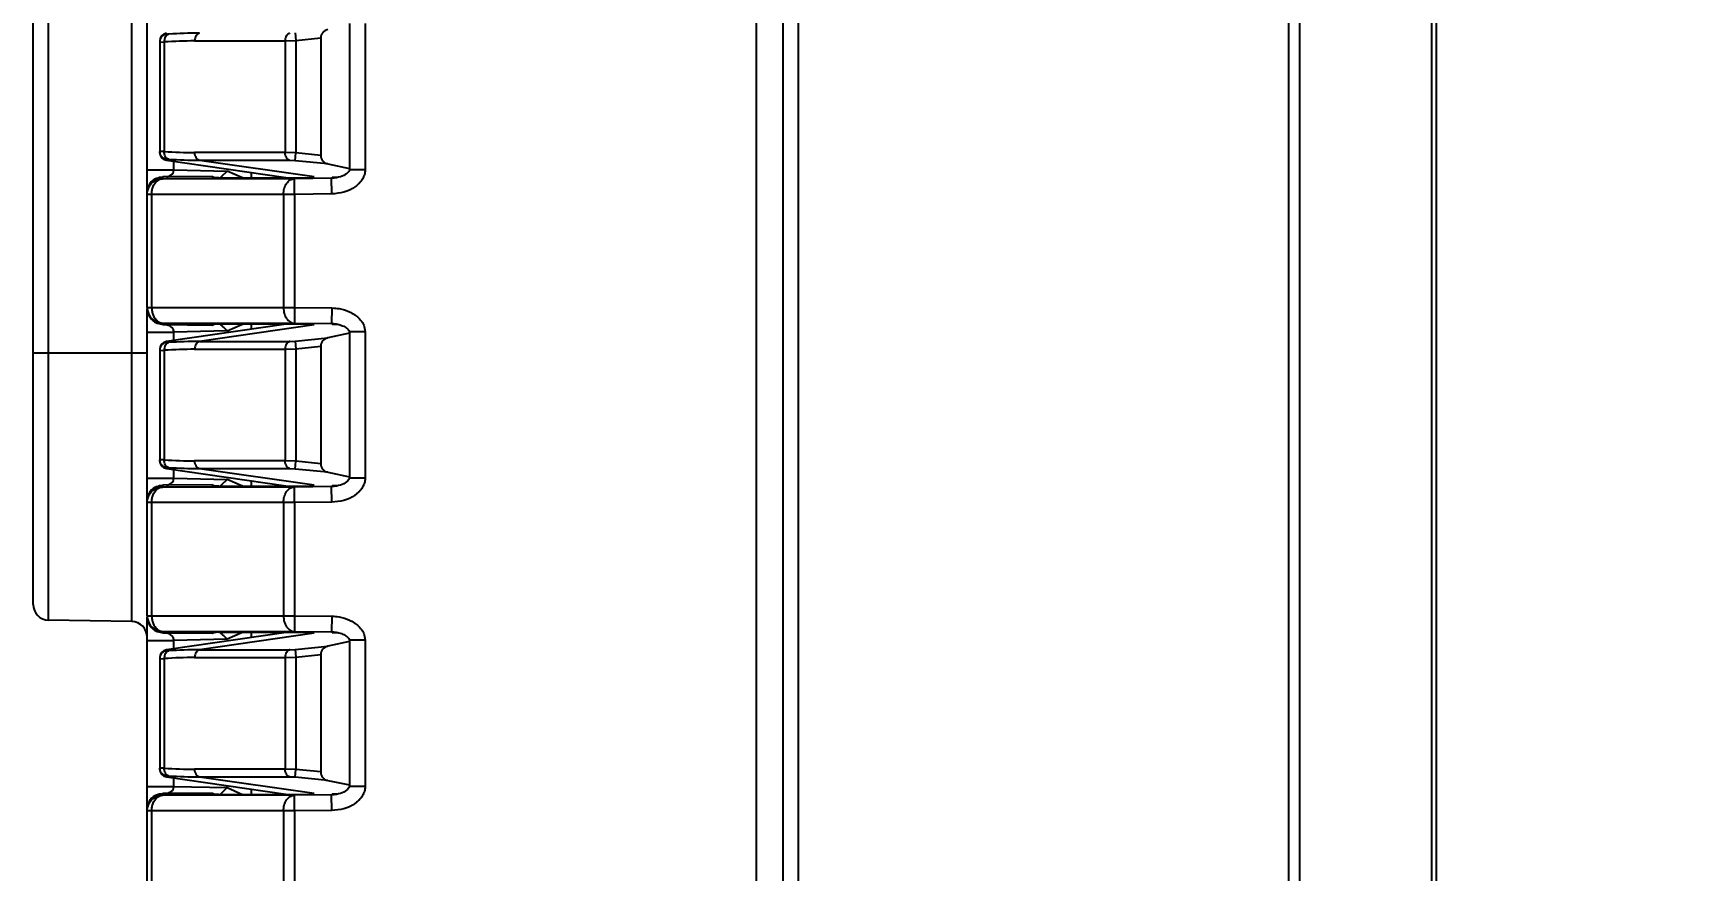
# Model space of a CAD drawing. Header units: inches. Extents: x 0 to 34, y 0 to 22.
# Drawn here: x 18.423 to 19.482, y 15.157 to 15.692 of the extents above; entities that cross this region are included whole.
import ezdxf

# ---------------------------------------------------------------- set-up
doc = ezdxf.new("R2010")
doc.units = ezdxf.units.IN
doc.header["$LTSCALE"] = 1.87
doc.header["$MEASUREMENT"] = 0
doc.layers.get('0').update_dxf_attribs({"linetype": 'CONTINUOUS'})
doc.layers.add('DIMENSIONS', color=7, linetype='CONTINUOUS')
doc.styles.get("Standard").update_dxf_attribs({"font": 'txt', "width": 0.8})
doc.dimstyles.new('DIMSTYLE_1', dxfattribs={"dimtxt": 0.125, "dimasz": 0.18, "dimexe": 0.18, "dimexo": 0.0625, "dimgap": 0.09, "dimtad": 0, "dimtih": 1, "dimtoh": 1, "dimdec": 3, "dimzin": 4, "dimdsep": 46, "dimtxsty": 'STANDARD', "dimblk": '_FILLED', "dimblk1": '_FILLED', "dimblk2": '_FILLED', "dimcen": 0.09, "dimadec": 0, "dimazin": 0, "dimtp": 0.001, "dimtm": 0.001, "dimtfac": 1, "dimtdec": 3, "dimtofl": 0, "dimtmove": 0, "dimatfit": 3, "dimldrblk": '_FILLED', "dimfxl": 1, "dimtolj": 1, "dimtzin": 4, "dimarcsym": 0})

# ---------------------------------------------------------------- blocks, each defined once
blk = doc.blocks.new('_FILLED')
at = {"color": 0, "linetype": 'BYBLOCK'}
blk.add_solid([(0, 0), (-1, 0.1736), (-1, -0.1736)], dxfattribs=at)
blk = doc.blocks.new('*D8')
at = {"layer": 'DIMENSIONS', "color": 2, "linetype": 'CONTINUOUS'}
for p, q in [((19.2809, 16.1857), (20.1937, 16.1857)), ((20.0687, 16.1857), (20.0687, 14.0272)), ((20.0687, 11.6187), (20.0687, 13.7772)), ((19.2809, 11.6187), (20.1937, 11.6187))]:
    blk.add_line(p, q, dxfattribs=at)
at = {"layer": 'DIMENSIONS', "color": 2, "linetype": 'CONTINUOUS', "xscale": 0.18, "yscale": 0.18, "zscale": 0.18}
for p, rotation in [((20.0687, 16.1857), 90), ((20.0687, 11.6187), 270)]:
    blk.add_blockref('_FILLED', p, dxfattribs=dict(at, rotation=rotation))

msp = doc.modelspace()

# ---------------------------------------------------------------- linework, layer by layer
at = {"color": 7, "linetype": 'CONTINUOUS'}
for p, q in [((18.8847, 11.0837), (18.8847, 16.7207)), ((18.9114, 11.0837), (18.9114, 16.7207)), ((19.2246, 11.0837), (19.2246, 16.7207)), ((19.2316, 11.0866), (19.2316, 16.7177)), ((18.9016, 11.1344), (18.9016, 16.67)), ((19.3158, 16.6336), (19.3158, 11.1707)), ((19.3187, 16.6265), (19.3187, 11.1778)), ((18.4227, 15.3267), (18.4227, 15.7443)), ((18.4325, 15.3167), (18.4325, 15.744)), ((18.4857, 15.3158), (18.4857, 15.743)), ((18.4955, 15.5898), (18.4955, 15.7126)), ((18.5078, 15.6918), (18.5079, 15.6911)), ((18.5079, 15.6911), (18.5093, 15.6911)), ((18.5901, 15.692), (18.5905, 15.687)), ((18.5905, 15.687), (18.6064, 15.6887)), ((18.6064, 15.6887), (18.6064, 15.6137)), ((18.6247, 15.6979), (18.6247, 15.6044)), ((18.6347, 15.6979), (18.6347, 15.6044)), ((18.5035, 15.6868), (18.5035, 15.6155)), ((18.5035, 15.6862), (18.505, 15.6861)), ((18.505, 15.6861), (18.5064, 15.6862)), ((18.5064, 15.6862), (18.5064, 15.6162)), ((18.5258, 15.6868), (18.5836, 15.6868)), ((18.5836, 15.6868), (18.5905, 15.687)), ((18.5836, 15.6868), (18.5836, 15.6155)), ((18.5905, 15.687), (18.5905, 15.6153)), ((18.5064, 15.6162), (18.5035, 15.6162)), ((18.5836, 15.6155), (18.5258, 15.6155)), ((18.5905, 15.6153), (18.5836, 15.6155)), ((18.5901, 15.6103), (18.5905, 15.6153)), ((18.6064, 15.6137), (18.5905, 15.6153)), ((18.4955, 15.6045), (18.5126, 15.6045)), ((18.5079, 15.6112), (18.5078, 15.6105)), ((18.5841, 15.5994), (18.5078, 15.6105)), ((18.5093, 15.6112), (18.5079, 15.6112)), ((18.5123, 15.603), (18.5126, 15.6045)), ((18.5126, 15.6045), (18.5126, 15.6103)), ((18.5126, 15.6045), (18.5466, 15.6037)), ((18.5866, 15.6105), (18.5289, 15.6105)), ((18.6021, 15.5999), (18.5289, 15.6105)), ((18.5901, 15.6103), (18.5866, 15.6105)), ((18.6108, 15.6082), (18.5901, 15.6103)), ((18.6108, 15.6082), (18.6247, 15.6054)), ((18.6347, 15.6044), (18.6247, 15.6044)), ((18.537, 15.6002), (18.5054, 15.5999)), ((18.5054, 15.5988), (18.5054, 15.5999)), ((18.5895, 15.5988), (18.5054, 15.5988)), ((18.537, 15.6002), (18.5387, 15.5995)), ((18.5412, 15.5994), (18.602, 15.5994)), ((18.5432, 15.6004), (18.5466, 15.6037)), ((18.5563, 15.5994), (18.5466, 15.6037)), ((18.5621, 15.5994), (18.5621, 15.6026)), ((18.6133, 15.5991), (18.5895, 15.5988)), ((18.5896, 15.5888), (18.5895, 15.5988)), ((18.6135, 15.5891), (18.6133, 15.5991)), ((18.6136, 15.5991), (18.6133, 15.5991)), ((18.6172, 15.5996), (18.6136, 15.5995)), ((18.4955, 15.5165), (18.4955, 15.5888)), ((18.5896, 15.5888), (18.4955, 15.5888)), ((18.4984, 15.5165), (18.4984, 15.5888)), ((18.5826, 15.5888), (18.5826, 15.5165)), ((18.6135, 15.5891), (18.5896, 15.5888)), ((18.5896, 15.5888), (18.5896, 15.5165)), ((18.4955, 15.5165), (18.5896, 15.5165)), ((18.4955, 15.3928), (18.4955, 15.5156)), ((18.5896, 15.5165), (18.5895, 15.5065)), ((18.5896, 15.5165), (18.6135, 15.5162)), ((18.6135, 15.5162), (18.6133, 15.5062)), ((18.4955, 15.5008), (18.5126, 15.5008)), ((18.5054, 15.5054), (18.5054, 15.5065)), ((18.5054, 15.5065), (18.5895, 15.5065)), ((18.537, 15.5051), (18.5054, 15.5054)), ((18.5089, 15.5051), (18.5077, 15.5054)), ((18.5842, 15.5059), (18.5078, 15.4948)), ((18.5466, 15.5016), (18.5126, 15.5008)), ((18.5126, 15.4948), (18.5126, 15.5008)), ((18.6021, 15.5054), (18.5289, 15.4948)), ((18.5387, 15.5059), (18.537, 15.5051)), ((18.602, 15.5059), (18.5412, 15.5059)), ((18.5466, 15.5016), (18.5563, 15.5059)), ((18.5621, 15.5027), (18.5621, 15.5059)), ((18.5895, 15.5065), (18.6133, 15.5062)), ((18.6247, 15.5), (18.6108, 15.4971)), ((18.6133, 15.5062), (18.6136, 15.5062)), ((18.6136, 15.5058), (18.6172, 15.5058)), ((18.6247, 15.5009), (18.6247, 15.4074)), ((18.6347, 15.5009), (18.6247, 15.5009)), ((18.6344, 15.5033), (18.6347, 15.5009)), ((18.6347, 15.5009), (18.6347, 15.4074)), ((18.4227, 15.4876), (18.4955, 15.4876)), ((18.5035, 15.4898), (18.5035, 15.4185)), ((18.5035, 15.4892), (18.505, 15.4891)), ((18.505, 15.4891), (18.5064, 15.4892)), ((18.5064, 15.4892), (18.5064, 15.4192)), ((18.5078, 15.4948), (18.5079, 15.4941)), ((18.5079, 15.4941), (18.5093, 15.4941)), ((18.5258, 15.4898), (18.5836, 15.4898)), ((18.5289, 15.4948), (18.5866, 15.4948)), ((18.5836, 15.4898), (18.5905, 15.49)), ((18.5836, 15.4898), (18.5836, 15.4185)), ((18.5866, 15.4948), (18.5901, 15.495)), ((18.5901, 15.495), (18.6108, 15.4971)), ((18.5901, 15.495), (18.5905, 15.49)), ((18.5905, 15.49), (18.6064, 15.4917)), ((18.5905, 15.49), (18.5905, 15.4183)), ((18.6064, 15.4917), (18.6064, 15.4167)), ((18.5064, 15.4192), (18.5035, 15.4192)), ((18.5079, 15.4142), (18.5078, 15.4135)), ((18.5841, 15.4024), (18.5078, 15.4135)), ((18.5093, 15.4142), (18.5079, 15.4142)), ((18.5126, 15.4075), (18.5126, 15.4133)), ((18.5836, 15.4185), (18.5258, 15.4185)), ((18.5866, 15.4135), (18.5289, 15.4135)), ((18.6021, 15.4029), (18.5289, 15.4135)), ((18.5905, 15.4183), (18.5836, 15.4185)), ((18.5901, 15.4133), (18.5866, 15.4135)), ((18.5901, 15.4133), (18.5905, 15.4183)), ((18.6108, 15.4112), (18.5901, 15.4133)), ((18.6064, 15.4167), (18.5905, 15.4183)), ((18.4955, 15.4075), (18.5126, 15.4075)), ((18.537, 15.4032), (18.5054, 15.4029)), ((18.5054, 15.4018), (18.5054, 15.4029)), ((18.5123, 15.406), (18.5126, 15.4075)), ((18.5126, 15.4075), (18.5466, 15.4067)), ((18.537, 15.4032), (18.5387, 15.4025)), ((18.5432, 15.4034), (18.5466, 15.4067)), ((18.5563, 15.4024), (18.5466, 15.4067)), ((18.5621, 15.4024), (18.5621, 15.4056)), ((18.6108, 15.4112), (18.6247, 15.4084)), ((18.6347, 15.4074), (18.6247, 15.4074)), ((18.5895, 15.4018), (18.5054, 15.4018)), ((18.5412, 15.4024), (18.602, 15.4024)), ((18.6133, 15.4021), (18.5895, 15.4018)), ((18.5896, 15.3918), (18.5895, 15.4018)), ((18.6135, 15.3921), (18.5896, 15.3918)), ((18.6135, 15.3921), (18.6133, 15.4021)), ((18.6136, 15.4021), (18.6133, 15.4021)), ((18.6172, 15.4026), (18.6136, 15.4025)), ((18.4955, 15.3195), (18.4955, 15.3918)), ((18.5896, 15.3918), (18.4955, 15.3918)), ((18.4984, 15.3195), (18.4984, 15.3918)), ((18.5826, 15.3918), (18.5826, 15.3195)), ((18.5896, 15.3918), (18.5896, 15.3195)), ((18.4955, 15.3195), (18.5896, 15.3195)), ((18.4955, 15.1958), (18.4955, 15.3186)), ((18.5896, 15.3195), (18.5895, 15.3095)), ((18.5896, 15.3195), (18.6135, 15.3192)), ((18.6135, 15.3192), (18.6133, 15.3092)), ((18.4857, 15.3158), (18.4325, 15.3167)), ((18.5054, 15.3084), (18.5054, 15.3095)), ((18.5054, 15.3095), (18.5895, 15.3095)), ((18.537, 15.3081), (18.5054, 15.3084)), ((18.5089, 15.3081), (18.5077, 15.3084)), ((18.5842, 15.3089), (18.5078, 15.2978)), ((18.6021, 15.3084), (18.5289, 15.2978)), ((18.5387, 15.3089), (18.537, 15.3081)), ((18.602, 15.3089), (18.5412, 15.3089)), ((18.5563, 15.3089), (18.5466, 15.3046)), ((18.5621, 15.3057), (18.5621, 15.3089)), ((18.5895, 15.3095), (18.6133, 15.3092)), ((18.6133, 15.3092), (18.6136, 15.3092)), ((18.6136, 15.3088), (18.6172, 15.3088)), ((18.4955, 15.3038), (18.5126, 15.3038)), ((18.5078, 15.2978), (18.5079, 15.2971)), ((18.5079, 15.2971), (18.5093, 15.2971)), ((18.5466, 15.3046), (18.5126, 15.3038)), ((18.5126, 15.2978), (18.5126, 15.3038)), ((18.5289, 15.2978), (18.5866, 15.2978)), ((18.5866, 15.2978), (18.5901, 15.298)), ((18.5901, 15.298), (18.6108, 15.3001)), ((18.5901, 15.298), (18.5905, 15.293)), ((18.6247, 15.303), (18.6108, 15.3001)), ((18.6247, 15.3039), (18.6247, 15.2104)), ((18.6347, 15.3039), (18.6247, 15.3039)), ((18.6344, 15.3063), (18.6347, 15.3039)), ((18.6347, 15.3039), (18.6347, 15.2104)), ((18.5035, 15.2928), (18.5035, 15.2215)), ((18.5035, 15.2922), (18.505, 15.2921)), ((18.505, 15.2921), (18.5064, 15.2922)), ((18.5064, 15.2922), (18.5064, 15.2222)), ((18.5258, 15.2928), (18.5836, 15.2928)), ((18.5836, 15.2928), (18.5905, 15.293)), ((18.5836, 15.2928), (18.5836, 15.2215)), ((18.5905, 15.293), (18.6064, 15.2947)), ((18.5905, 15.293), (18.5905, 15.2213)), ((18.6064, 15.2947), (18.6064, 15.2197)), ((18.5064, 15.2222), (18.5035, 15.2222)), ((18.5079, 15.2172), (18.5078, 15.2165)), ((18.5841, 15.2054), (18.5078, 15.2165)), ((18.5093, 15.2172), (18.5079, 15.2172)), ((18.5126, 15.2105), (18.5126, 15.2163)), ((18.5836, 15.2215), (18.5258, 15.2215)), ((18.5866, 15.2165), (18.5289, 15.2165)), ((18.6021, 15.2059), (18.5289, 15.2165)), ((18.5905, 15.2213), (18.5836, 15.2215)), ((18.5901, 15.2163), (18.5866, 15.2165)), ((18.5901, 15.2163), (18.5905, 15.2213)), ((18.6108, 15.2142), (18.5901, 15.2163)), ((18.6064, 15.2197), (18.5905, 15.2213)), ((18.6108, 15.2142), (18.6247, 15.2114)), ((18.4955, 15.2105), (18.5126, 15.2105)), ((18.537, 15.2062), (18.5054, 15.2059)), ((18.5054, 15.2048), (18.5054, 15.2059)), ((18.5895, 15.2048), (18.5054, 15.2048)), ((18.5123, 15.209), (18.5126, 15.2105)), ((18.5126, 15.2105), (18.5466, 15.2097)), ((18.537, 15.2062), (18.5387, 15.2055)), ((18.5412, 15.2054), (18.602, 15.2054)), ((18.5432, 15.2064), (18.5466, 15.2097)), ((18.5466, 15.2097), (18.5563, 15.2054)), ((18.5621, 15.2054), (18.5621, 15.2086)), ((18.6133, 15.2051), (18.5895, 15.2048)), ((18.5896, 15.1948), (18.5895, 15.2048)), ((18.6135, 15.1951), (18.6133, 15.2051)), ((18.6136, 15.2051), (18.6133, 15.2051)), ((18.6172, 15.2056), (18.6136, 15.2055)), ((18.6347, 15.2104), (18.6247, 15.2104)), ((18.4955, 15.0245), (18.4955, 15.1948)), ((18.5896, 15.1948), (18.4955, 15.1948)), ((18.4984, 15.0245), (18.4984, 15.1948)), ((18.5826, 15.1948), (18.5826, 15.0245)), ((18.6135, 15.1951), (18.5896, 15.1948)), ((18.5896, 15.1948), (18.5896, 15.0245))]:
    msp.add_line(p, q, dxfattribs=at)
for points in [[(18.6247, 15.6044), (18.6247, 15.6043), (18.6243, 15.6035), (18.6235, 15.6026), (18.6228, 15.602), (18.622, 15.6014), (18.621, 15.6009), (18.62, 15.6004), (18.6189, 15.6), (18.6177, 15.5997)], [(18.6177, 15.5997), (18.6164, 15.5994), (18.615, 15.5992), (18.6136, 15.5991)], [(18.6136, 15.5062), (18.6144, 15.5062), (18.6154, 15.5061), (18.6163, 15.506), (18.6172, 15.5058)], [(18.6172, 15.5058), (18.618, 15.5056), (18.6188, 15.5054), (18.6196, 15.5051), (18.6203, 15.5048), (18.621, 15.5045), (18.6217, 15.5041), (18.6223, 15.5037), (18.6229, 15.5033), (18.6234, 15.5029), (18.6239, 15.5024), (18.6243, 15.5019), (18.6245, 15.5014), (18.6247, 15.501)], [(18.6177, 15.4027), (18.6164, 15.4024), (18.615, 15.4022), (18.6136, 15.4021)], [(18.6247, 15.4074), (18.6247, 15.4073), (18.6243, 15.4065), (18.6235, 15.4056), (18.6228, 15.405), (18.622, 15.4044), (18.621, 15.4039), (18.62, 15.4034), (18.6189, 15.403), (18.6177, 15.4027)], [(18.6136, 15.3092), (18.6144, 15.3092), (18.6154, 15.3091), (18.6163, 15.309), (18.6172, 15.3088)], [(18.6172, 15.3088), (18.618, 15.3086), (18.6188, 15.3084), (18.6196, 15.3081), (18.6203, 15.3078), (18.621, 15.3075), (18.6217, 15.3071), (18.6223, 15.3067), (18.6229, 15.3063), (18.6234, 15.3059), (18.6239, 15.3054), (18.6243, 15.3049), (18.6245, 15.3044), (18.6247, 15.304)], [(18.6177, 15.2057), (18.6164, 15.2054), (18.615, 15.2052), (18.6136, 15.2051)], [(18.6247, 15.2104), (18.6247, 15.2103), (18.6243, 15.2095), (18.6235, 15.2086), (18.6228, 15.208), (18.622, 15.2074), (18.621, 15.2069), (18.62, 15.2064), (18.6189, 15.206), (18.6177, 15.2057)]]:
    msp.add_lwpolyline(points, dxfattribs=at)
for centre, radius, start, end in [((18.5085, 15.6868), 0.005, 98.2858, 180), ((18.5287, 15.4039), 0.2879, 89.964, 93.8538), ((18.5259, 15.399), 0.2878, 90.0054, 93.8761), ((18.5085, 15.6155), 0.005, 180, 261.7142), ((18.5259, 15.9028), 0.2873, 266.1202, 269.9983), ((18.5287, 15.8979), 0.2873, 266.1426, 270.0396), ((18.5054, 15.59), 0.0099, 120.7202, 150.7314), ((18.5085, 15.4898), 0.005, 98.2858, 180), ((18.5259, 15.202), 0.2878, 90.0054, 93.8761), ((18.5287, 15.2069), 0.2879, 89.964, 93.8538), ((18.5085, 15.4185), 0.005, 180, 261.7142), ((18.5259, 15.7058), 0.2873, 266.1202, 269.9983), ((18.5287, 15.7009), 0.2873, 266.1426, 270.0396), ((18.5054, 15.393), 0.0099, 120.7202, 150.7314), ((18.4327, 15.3267), 0.01, 180, 269), ((18.4855, 15.3058), 0.01, 0, 89), ((18.5085, 15.2928), 0.005, 98.2858, 180), ((18.5287, 15.0099), 0.2879, 89.964, 93.8538), ((18.5259, 15.005), 0.2878, 90.0054, 93.8761), ((18.5085, 15.2215), 0.005, 180, 261.7142), ((18.5259, 15.5088), 0.2873, 266.1202, 269.9983), ((18.5287, 15.5039), 0.2873, 266.1426, 270.0396), ((18.5054, 15.196), 0.0099, 120.7202, 150.7314)]:
    msp.add_arc(centre, radius, start, end, dxfattribs=at)
for centre, major_axis, ratio, start_param, end_param in [((18.6113, 15.6891), (0.00316, 0.00416), 0.90418, 0.802513, 2.269458), ((18.6113, 15.6132), (0.00316, -0.00416), 0.90418, -2.269458, -0.802513), ((18.5862, 15.6003), (0.0475, 0.0008), 0.005547, -3.129648, -2.817538), ((18.5862, 15.5051), (0.0475, -0.0008), 0.005547, 2.817538, 3.129648), ((18.6113, 15.4921), (0.00316, 0.00416), 0.90418, 0.802513, 2.269458), ((18.6113, 15.4162), (0.00316, -0.00416), 0.90418, -2.269458, -0.802513), ((18.5862, 15.4033), (0.0475, 0.0008), 0.005547, -3.129648, -2.817538), ((18.5862, 15.3081), (0.0475, -0.0008), 0.005547, 2.817538, 3.129648), ((18.6113, 15.2951), (0.00316, 0.00416), 0.90418, 0.802513, 2.269458), ((18.6113, 15.2192), (0.00316, -0.00416), 0.90418, -2.269458, -0.802513), ((18.5862, 15.2063), (0.0475, 0.0008), 0.005547, -3.129648, -2.817538)]:
    msp.add_ellipse(centre, major_axis=major_axis, ratio=ratio, start_param=start_param, end_param=end_param, dxfattribs=at)
for points, knots in [([(18.5079, 15.6911), (18.5073, 15.6911), (18.5064, 15.6908), (18.5054, 15.6901), (18.5047, 15.6895), (18.5042, 15.6888), (18.5037, 15.6877), (18.5035, 15.6868), (18.5035, 15.6862)], [0, 0, 0, 0, 0.249387, 0.374931, 0.500175, 0.625393, 0.750863, 1, 1, 1, 1]), ([(18.5093, 15.6911), (18.5091, 15.6911), (18.5087, 15.691), (18.5081, 15.6906), (18.5076, 15.6901), (18.507, 15.6893), (18.5066, 15.6882), (18.5064, 15.6871), (18.5064, 15.6865), (18.5064, 15.6862)], [0, 0, 0, 0, 0.103383, 0.211813, 0.326708, 0.44897, 0.714679, 0.856359, 1, 1, 1, 1]), ([(18.5289, 15.6918), (18.5287, 15.6917), (18.5282, 15.6916), (18.5277, 15.6912), (18.5271, 15.6907), (18.5265, 15.6899), (18.5261, 15.6888), (18.5259, 15.6877), (18.5258, 15.6871), (18.5258, 15.6868)], [0, 0, 0, 0, 0.103342, 0.212429, 0.328255, 0.451317, 0.71721, 0.857949, 1, 1, 1, 1]), ([(18.5866, 15.6918), (18.5864, 15.6917), (18.586, 15.6916), (18.5854, 15.6912), (18.5849, 15.6907), (18.5843, 15.6899), (18.5838, 15.6888), (18.5836, 15.6877), (18.5836, 15.6871), (18.5836, 15.6868)], [0, 0, 0, 0, 0.103342, 0.212429, 0.328255, 0.451317, 0.71721, 0.857949, 1, 1, 1, 1]), ([(18.5079, 15.6112), (18.5073, 15.6113), (18.5064, 15.6116), (18.5054, 15.6122), (18.5047, 15.6128), (18.5042, 15.6136), (18.5037, 15.6146), (18.5035, 15.6156), (18.5035, 15.6162)], [0, 0, 0, 0, 0.249387, 0.374931, 0.500175, 0.625393, 0.750863, 1, 1, 1, 1]), ([(18.5093, 15.6112), (18.5091, 15.6112), (18.5087, 15.6114), (18.5081, 15.6117), (18.5076, 15.6122), (18.507, 15.6131), (18.5066, 15.6141), (18.5064, 15.6153), (18.5064, 15.6159), (18.5064, 15.6162)], [0, 0, 0, 0, 0.103383, 0.211813, 0.326708, 0.44897, 0.714679, 0.856359, 1, 1, 1, 1]), ([(18.5289, 15.6105), (18.5287, 15.6106), (18.5282, 15.6107), (18.5277, 15.6111), (18.5271, 15.6116), (18.5265, 15.6125), (18.5261, 15.6135), (18.5259, 15.6146), (18.5258, 15.6152), (18.5258, 15.6155)], [0, 0, 0, 0, 0.103342, 0.212429, 0.328255, 0.451317, 0.71721, 0.857949, 1, 1, 1, 1]), ([(18.5866, 15.6105), (18.5864, 15.6106), (18.586, 15.6107), (18.5854, 15.6111), (18.5849, 15.6116), (18.5843, 15.6125), (18.5838, 15.6135), (18.5836, 15.6146), (18.5836, 15.6152), (18.5836, 15.6155)], [0, 0, 0, 0, 0.103342, 0.212429, 0.328255, 0.451317, 0.71721, 0.857949, 1, 1, 1, 1]), ([(18.6347, 15.6044), (18.6347, 15.6034), (18.6344, 15.6014), (18.6336, 15.5995), (18.633, 15.5986)], [0, 0, 0, 0, 0.500042, 1, 1, 1, 1]), ([(18.4955, 15.5888), (18.4955, 15.5906), (18.4964, 15.594), (18.4989, 15.5966), (18.5004, 15.5975)], [0, 0, 0, 0, 0.499954, 1, 1, 1, 1]), ([(18.4955, 15.5899), (18.4955, 15.5912), (18.4958, 15.5929), (18.4966, 15.5945), (18.4968, 15.5948)], [0, 0, 0, 0, 0.749181, 1, 1, 1, 1]), ([(18.4984, 15.5888), (18.4984, 15.5897), (18.4986, 15.5914), (18.4994, 15.5944), (18.5007, 15.5965), (18.5019, 15.5974)], [0, 0, 0, 0, 0.269469, 0.53201, 1, 1, 1, 1]), ([(18.5003, 15.5985), (18.5007, 15.5987), (18.5023, 15.5995), (18.5041, 15.5999), (18.5054, 15.5999)], [0, 0, 0, 0, 0.253193, 1, 1, 1, 1]), ([(18.5004, 15.5975), (18.5008, 15.5977), (18.5023, 15.5984), (18.5041, 15.5988), (18.5054, 15.5988)], [0, 0, 0, 0, 0.251806, 1, 1, 1, 1]), ([(18.5019, 15.5974), (18.5024, 15.5979), (18.5035, 15.5985), (18.5048, 15.5988), (18.5054, 15.5988)], [0, 0, 0, 0, 0.516903, 1, 1, 1, 1]), ([(18.5078, 15.5999), (18.5086, 15.6001), (18.5104, 15.6007), (18.5119, 15.6021), (18.5123, 15.603)], [0, 0, 0, 0, 0.446721, 1, 1, 1, 1]), ([(18.5414, 15.5991), (18.5417, 15.5992), (18.5424, 15.5996), (18.5429, 15.6001), (18.5432, 15.6004)], [0, 0, 0, 0, 0.44087, 1, 1, 1, 1]), ([(18.5826, 15.5888), (18.5826, 15.5901), (18.5829, 15.5926), (18.5843, 15.5958), (18.5866, 15.5982), (18.5886, 15.5988), (18.5895, 15.5988)], [0, 0, 0, 0, 0.28711, 0.554768, 0.790528, 1, 1, 1, 1]), ([(18.6309, 15.5958), (18.6304, 15.5953), (18.6282, 15.5933), (18.6256, 15.5919), (18.6236, 15.5911)], [0, 0, 0, 0, 0.250584, 1, 1, 1, 1]), ([(18.6236, 15.5911), (18.6228, 15.5907), (18.6195, 15.5897), (18.616, 15.5892), (18.6135, 15.5891)], [0, 0, 0, 0, 0.250494, 1, 1, 1, 1]), ([(18.4955, 15.5165), (18.4955, 15.5148), (18.4964, 15.5113), (18.4989, 15.5088), (18.5004, 15.5079)], [0, 0, 0, 0, 0.499954, 1, 1, 1, 1]), ([(18.4955, 15.5159), (18.4955, 15.5145), (18.4961, 15.5118), (18.4984, 15.5084), (18.5019, 15.5063), (18.5045, 15.5059), (18.5058, 15.5059)], [0, 0, 0, 0, 0.253847, 0.505494, 0.75431, 1, 1, 1, 1]), ([(18.4984, 15.5165), (18.4984, 15.5157), (18.4986, 15.514), (18.4994, 15.5109), (18.5007, 15.5089), (18.5019, 15.5079)], [0, 0, 0, 0, 0.269469, 0.53201, 1, 1, 1, 1]), ([(18.5826, 15.5165), (18.5826, 15.5152), (18.5829, 15.5128), (18.5843, 15.5095), (18.5866, 15.5072), (18.5886, 15.5065), (18.5895, 15.5065)], [0, 0, 0, 0, 0.28711, 0.554768, 0.790528, 1, 1, 1, 1]), ([(18.6135, 15.5162), (18.615, 15.5162), (18.6189, 15.5158), (18.6249, 15.5141), (18.6288, 15.5115), (18.6305, 15.5099)], [0, 0, 0, 0, 0.250424, 0.625405, 1, 1, 1, 1]), ([(18.6305, 15.5099), (18.6314, 15.509), (18.6331, 15.507), (18.6341, 15.5046), (18.6344, 15.5033)], [0, 0, 0, 0, 0.498328, 1, 1, 1, 1]), ([(18.5004, 15.5079), (18.5008, 15.5077), (18.5023, 15.5069), (18.5041, 15.5065), (18.5054, 15.5065)], [0, 0, 0, 0, 0.251806, 1, 1, 1, 1]), ([(18.5019, 15.5079), (18.5024, 15.5075), (18.5035, 15.5068), (18.5048, 15.5065), (18.5054, 15.5065)], [0, 0, 0, 0, 0.516903, 1, 1, 1, 1]), ([(18.5126, 15.5008), (18.5126, 15.5012), (18.5125, 15.5019), (18.5119, 15.503), (18.5111, 15.504), (18.51, 15.5047), (18.5092, 15.505), (18.5089, 15.5051)], [0, 0, 0, 0, 0.194987, 0.350024, 0.595039, 0.804968, 1, 1, 1, 1]), ([(18.5466, 15.5016), (18.546, 15.5021), (18.5449, 15.5032), (18.5435, 15.5046), (18.5424, 15.5057), (18.5416, 15.5062), (18.5412, 15.5063)], [0, 0, 0, 0, 0.34165, 0.624832, 0.839433, 1, 1, 1, 1]), ([(18.5079, 15.4941), (18.5073, 15.4941), (18.5064, 15.4938), (18.5054, 15.4931), (18.5047, 15.4925), (18.5042, 15.4918), (18.5037, 15.4907), (18.5035, 15.4898), (18.5035, 15.4892)], [0, 0, 0, 0, 0.249387, 0.374931, 0.500175, 0.625393, 0.750863, 1, 1, 1, 1]), ([(18.5093, 15.4941), (18.5091, 15.4941), (18.5087, 15.494), (18.5081, 15.4936), (18.5076, 15.4931), (18.507, 15.4923), (18.5066, 15.4912), (18.5064, 15.4901), (18.5064, 15.4895), (18.5064, 15.4892)], [0, 0, 0, 0, 0.103383, 0.211813, 0.326708, 0.44897, 0.714679, 0.856359, 1, 1, 1, 1]), ([(18.5289, 15.4948), (18.5287, 15.4947), (18.5282, 15.4946), (18.5277, 15.4942), (18.5271, 15.4937), (18.5265, 15.4929), (18.5261, 15.4918), (18.5259, 15.4907), (18.5258, 15.4901), (18.5258, 15.4898)], [0, 0, 0, 0, 0.103342, 0.212429, 0.328255, 0.451317, 0.71721, 0.857949, 1, 1, 1, 1]), ([(18.5866, 15.4948), (18.5864, 15.4947), (18.586, 15.4946), (18.5854, 15.4942), (18.5849, 15.4937), (18.5843, 15.4929), (18.5838, 15.4918), (18.5836, 15.4907), (18.5836, 15.4901), (18.5836, 15.4898)], [0, 0, 0, 0, 0.103342, 0.212429, 0.328255, 0.451317, 0.71721, 0.857949, 1, 1, 1, 1]), ([(18.5079, 15.4142), (18.5073, 15.4143), (18.5064, 15.4146), (18.5054, 15.4152), (18.5047, 15.4158), (18.5042, 15.4166), (18.5037, 15.4176), (18.5035, 15.4186), (18.5035, 15.4192)], [0, 0, 0, 0, 0.249387, 0.374931, 0.500175, 0.625393, 0.750863, 1, 1, 1, 1]), ([(18.5093, 15.4142), (18.5091, 15.4142), (18.5087, 15.4144), (18.5081, 15.4147), (18.5076, 15.4152), (18.507, 15.4161), (18.5066, 15.4171), (18.5064, 15.4183), (18.5064, 15.4189), (18.5064, 15.4192)], [0, 0, 0, 0, 0.103383, 0.211813, 0.326708, 0.44897, 0.714679, 0.856359, 1, 1, 1, 1]), ([(18.5289, 15.4135), (18.5287, 15.4136), (18.5282, 15.4137), (18.5277, 15.4141), (18.5271, 15.4146), (18.5265, 15.4155), (18.5261, 15.4165), (18.5259, 15.4176), (18.5258, 15.4182), (18.5258, 15.4185)], [0, 0, 0, 0, 0.103342, 0.212429, 0.328255, 0.451317, 0.71721, 0.857949, 1, 1, 1, 1]), ([(18.5866, 15.4135), (18.5864, 15.4136), (18.586, 15.4137), (18.5854, 15.4141), (18.5849, 15.4146), (18.5843, 15.4155), (18.5838, 15.4165), (18.5836, 15.4176), (18.5836, 15.4182), (18.5836, 15.4185)], [0, 0, 0, 0, 0.103342, 0.212429, 0.328255, 0.451317, 0.71721, 0.857949, 1, 1, 1, 1]), ([(18.5003, 15.4015), (18.5007, 15.4017), (18.5023, 15.4025), (18.5041, 15.4029), (18.5054, 15.4029)], [0, 0, 0, 0, 0.253193, 1, 1, 1, 1]), ([(18.5078, 15.4029), (18.5086, 15.4031), (18.5104, 15.4037), (18.5119, 15.4051), (18.5123, 15.406)], [0, 0, 0, 0, 0.446721, 1, 1, 1, 1]), ([(18.5414, 15.4021), (18.5417, 15.4022), (18.5424, 15.4026), (18.5429, 15.4031), (18.5432, 15.4034)], [0, 0, 0, 0, 0.44087, 1, 1, 1, 1]), ([(18.6347, 15.4074), (18.6347, 15.4064), (18.6344, 15.4044), (18.6336, 15.4025), (18.633, 15.4016)], [0, 0, 0, 0, 0.500042, 1, 1, 1, 1]), ([(18.4955, 15.3918), (18.4955, 15.3936), (18.4964, 15.397), (18.4989, 15.3996), (18.5004, 15.4005)], [0, 0, 0, 0, 0.499954, 1, 1, 1, 1]), ([(18.4955, 15.3929), (18.4955, 15.3942), (18.4958, 15.3959), (18.4966, 15.3975), (18.4968, 15.3978)], [0, 0, 0, 0, 0.749181, 1, 1, 1, 1]), ([(18.4984, 15.3918), (18.4984, 15.3927), (18.4986, 15.3944), (18.4994, 15.3974), (18.5007, 15.3995), (18.5019, 15.4004)], [0, 0, 0, 0, 0.269469, 0.53201, 1, 1, 1, 1]), ([(18.5004, 15.4005), (18.5008, 15.4007), (18.5023, 15.4014), (18.5041, 15.4018), (18.5054, 15.4018)], [0, 0, 0, 0, 0.251806, 1, 1, 1, 1]), ([(18.5019, 15.4004), (18.5024, 15.4009), (18.5035, 15.4015), (18.5048, 15.4018), (18.5054, 15.4018)], [0, 0, 0, 0, 0.516903, 1, 1, 1, 1]), ([(18.5826, 15.3918), (18.5826, 15.3931), (18.5829, 15.3956), (18.5843, 15.3988), (18.5866, 15.4012), (18.5886, 15.4018), (18.5895, 15.4018)], [0, 0, 0, 0, 0.28711, 0.554768, 0.790528, 1, 1, 1, 1]), ([(18.6236, 15.3941), (18.6228, 15.3937), (18.6195, 15.3927), (18.616, 15.3922), (18.6135, 15.3921)], [0, 0, 0, 0, 0.250494, 1, 1, 1, 1]), ([(18.6309, 15.3988), (18.6304, 15.3983), (18.6282, 15.3963), (18.6256, 15.3949), (18.6236, 15.3941)], [0, 0, 0, 0, 0.250584, 1, 1, 1, 1]), ([(18.4955, 15.3195), (18.4955, 15.3178), (18.4964, 15.3143), (18.4989, 15.3118), (18.5004, 15.3109)], [0, 0, 0, 0, 0.499954, 1, 1, 1, 1]), ([(18.4955, 15.3189), (18.4955, 15.3175), (18.4961, 15.3148), (18.4984, 15.3114), (18.5019, 15.3093), (18.5045, 15.3089), (18.5058, 15.3089)], [0, 0, 0, 0, 0.253847, 0.505494, 0.75431, 1, 1, 1, 1]), ([(18.4984, 15.3195), (18.4984, 15.3187), (18.4986, 15.317), (18.4994, 15.3139), (18.5007, 15.3119), (18.5019, 15.3109)], [0, 0, 0, 0, 0.269469, 0.53201, 1, 1, 1, 1]), ([(18.5826, 15.3195), (18.5826, 15.3182), (18.5829, 15.3158), (18.5843, 15.3125), (18.5866, 15.3102), (18.5886, 15.3095), (18.5895, 15.3095)], [0, 0, 0, 0, 0.28711, 0.554768, 0.790528, 1, 1, 1, 1]), ([(18.6135, 15.3192), (18.615, 15.3192), (18.6189, 15.3188), (18.6249, 15.3171), (18.6288, 15.3145), (18.6305, 15.3129)], [0, 0, 0, 0, 0.250424, 0.625405, 1, 1, 1, 1]), ([(18.5004, 15.3109), (18.5008, 15.3107), (18.5023, 15.3099), (18.5041, 15.3095), (18.5054, 15.3095)], [0, 0, 0, 0, 0.251806, 1, 1, 1, 1]), ([(18.5019, 15.3109), (18.5024, 15.3105), (18.5035, 15.3098), (18.5048, 15.3095), (18.5054, 15.3095)], [0, 0, 0, 0, 0.516903, 1, 1, 1, 1]), ([(18.5126, 15.3038), (18.5126, 15.3042), (18.5125, 15.3049), (18.5119, 15.306), (18.5111, 15.307), (18.51, 15.3077), (18.5092, 15.308), (18.5089, 15.3081)], [0, 0, 0, 0, 0.194987, 0.350024, 0.595039, 0.804968, 1, 1, 1, 1]), ([(18.5466, 15.3046), (18.546, 15.3051), (18.5449, 15.3062), (18.5435, 15.3076), (18.5424, 15.3087), (18.5416, 15.3092), (18.5412, 15.3093)], [0, 0, 0, 0, 0.341649, 0.624832, 0.839433, 1, 1, 1, 1]), ([(18.6305, 15.3129), (18.6314, 15.312), (18.6331, 15.31), (18.6341, 15.3076), (18.6344, 15.3063)], [0, 0, 0, 0, 0.498328, 1, 1, 1, 1]), ([(18.5079, 15.2971), (18.5073, 15.2971), (18.5064, 15.2968), (18.5054, 15.2961), (18.5047, 15.2955), (18.5042, 15.2948), (18.5037, 15.2937), (18.5035, 15.2928), (18.5035, 15.2922)], [0, 0, 0, 0, 0.249387, 0.374931, 0.500175, 0.625393, 0.750863, 1, 1, 1, 1]), ([(18.5093, 15.2971), (18.5091, 15.2971), (18.5087, 15.297), (18.5081, 15.2966), (18.5076, 15.2961), (18.507, 15.2953), (18.5066, 15.2942), (18.5064, 15.2931), (18.5064, 15.2925), (18.5064, 15.2922)], [0, 0, 0, 0, 0.103383, 0.211813, 0.326708, 0.44897, 0.714679, 0.856359, 1, 1, 1, 1]), ([(18.5289, 15.2978), (18.5287, 15.2977), (18.5282, 15.2976), (18.5277, 15.2972), (18.5271, 15.2967), (18.5265, 15.2959), (18.5261, 15.2948), (18.5259, 15.2937), (18.5258, 15.2931), (18.5258, 15.2928)], [0, 0, 0, 0, 0.103342, 0.212429, 0.328255, 0.451317, 0.71721, 0.857949, 1, 1, 1, 1]), ([(18.5866, 15.2978), (18.5864, 15.2977), (18.586, 15.2976), (18.5854, 15.2972), (18.5849, 15.2967), (18.5843, 15.2959), (18.5838, 15.2948), (18.5836, 15.2937), (18.5836, 15.2931), (18.5836, 15.2928)], [0, 0, 0, 0, 0.103342, 0.212429, 0.328255, 0.451317, 0.71721, 0.857949, 1, 1, 1, 1]), ([(18.5079, 15.2172), (18.5073, 15.2173), (18.5064, 15.2176), (18.5054, 15.2182), (18.5047, 15.2188), (18.5042, 15.2196), (18.5037, 15.2206), (18.5035, 15.2216), (18.5035, 15.2222)], [0, 0, 0, 0, 0.249387, 0.374931, 0.500175, 0.625393, 0.750863, 1, 1, 1, 1]), ([(18.5093, 15.2172), (18.5091, 15.2172), (18.5087, 15.2174), (18.5081, 15.2177), (18.5076, 15.2182), (18.507, 15.2191), (18.5066, 15.2201), (18.5064, 15.2213), (18.5064, 15.2219), (18.5064, 15.2222)], [0, 0, 0, 0, 0.103383, 0.211813, 0.326708, 0.44897, 0.714679, 0.856359, 1, 1, 1, 1]), ([(18.5289, 15.2165), (18.5287, 15.2166), (18.5282, 15.2167), (18.5277, 15.2171), (18.5271, 15.2176), (18.5265, 15.2185), (18.5261, 15.2195), (18.5259, 15.2206), (18.5258, 15.2212), (18.5258, 15.2215)], [0, 0, 0, 0, 0.103342, 0.212429, 0.328255, 0.451317, 0.71721, 0.857949, 1, 1, 1, 1]), ([(18.5866, 15.2165), (18.5864, 15.2166), (18.586, 15.2167), (18.5854, 15.2171), (18.5849, 15.2176), (18.5843, 15.2185), (18.5838, 15.2195), (18.5836, 15.2206), (18.5836, 15.2212), (18.5836, 15.2215)], [0, 0, 0, 0, 0.103342, 0.212429, 0.328255, 0.451317, 0.71721, 0.857949, 1, 1, 1, 1]), ([(18.4955, 15.1948), (18.4955, 15.1966), (18.4964, 15.2), (18.4989, 15.2026), (18.5004, 15.2035)], [0, 0, 0, 0, 0.499954, 1, 1, 1, 1]), ([(18.4984, 15.1948), (18.4984, 15.1957), (18.4986, 15.1974), (18.4994, 15.2004), (18.5007, 15.2025), (18.5019, 15.2034)], [0, 0, 0, 0, 0.269469, 0.53201, 1, 1, 1, 1]), ([(18.5003, 15.2045), (18.5007, 15.2047), (18.5023, 15.2055), (18.5041, 15.2059), (18.5054, 15.2059)], [0, 0, 0, 0, 0.253193, 1, 1, 1, 1]), ([(18.5004, 15.2035), (18.5008, 15.2037), (18.5023, 15.2044), (18.5041, 15.2048), (18.5054, 15.2048)], [0, 0, 0, 0, 0.251806, 1, 1, 1, 1]), ([(18.5019, 15.2034), (18.5024, 15.2039), (18.5035, 15.2045), (18.5048, 15.2048), (18.5054, 15.2048)], [0, 0, 0, 0, 0.516903, 1, 1, 1, 1]), ([(18.5078, 15.2059), (18.5086, 15.2061), (18.5104, 15.2067), (18.5119, 15.2081), (18.5123, 15.209)], [0, 0, 0, 0, 0.446721, 1, 1, 1, 1]), ([(18.5414, 15.2051), (18.5417, 15.2052), (18.5424, 15.2056), (18.5429, 15.2061), (18.5432, 15.2064)], [0, 0, 0, 0, 0.440882, 1, 1, 1, 1]), ([(18.5826, 15.1948), (18.5826, 15.1961), (18.5829, 15.1986), (18.5843, 15.2018), (18.5866, 15.2042), (18.5886, 15.2048), (18.5895, 15.2048)], [0, 0, 0, 0, 0.28711, 0.554768, 0.790528, 1, 1, 1, 1]), ([(18.6309, 15.2018), (18.6304, 15.2013), (18.6282, 15.1993), (18.6256, 15.1979), (18.6236, 15.1971)], [0, 0, 0, 0, 0.250584, 1, 1, 1, 1]), ([(18.6347, 15.2104), (18.6347, 15.2094), (18.6344, 15.2074), (18.6336, 15.2055), (18.633, 15.2046)], [0, 0, 0, 0, 0.500042, 1, 1, 1, 1]), ([(18.4955, 15.1959), (18.4955, 15.1972), (18.4958, 15.1989), (18.4966, 15.2005), (18.4968, 15.2008)], [0, 0, 0, 0, 0.749181, 1, 1, 1, 1]), ([(18.6236, 15.1971), (18.6228, 15.1967), (18.6195, 15.1957), (18.616, 15.1952), (18.6135, 15.1951)], [0, 0, 0, 0, 0.250494, 1, 1, 1, 1])]:
    msp.add_open_spline(points, degree=3, knots=knots, dxfattribs=at)
for points in [[(18.633, 15.5986), (18.6325, 15.5976), (18.6317, 15.5967), (18.6309, 15.5958)], [(18.633, 15.4016), (18.6325, 15.4006), (18.6317, 15.3997), (18.6309, 15.3988)], [(18.633, 15.2046), (18.6325, 15.2036), (18.6317, 15.2027), (18.6309, 15.2018)]]:
    msp.add_open_spline(points, degree=3, dxfattribs=at)

# ---------------------------------------------------------------- dimensions: what is measured, and where the dimension line sits
at = {"layer": 'DIMENSIONS', "color": 2, "linetype": 'CONTINUOUS'}
dim = msp.add_linear_dim(base=(20.0687, 11.6187), p1=(19.2809, 16.1857), p2=(19.2809, 11.6187), angle=270, text='2x <>', dimstyle='DIMSTYLE_1', dxfattribs=at)
dim.commit()
dim.dimension.update_dxf_attribs({"geometry": '*D8', "text_midpoint": (19.3562, 13.8397), "dimtype": 160})

doc.saveas('drawing.dxf')
